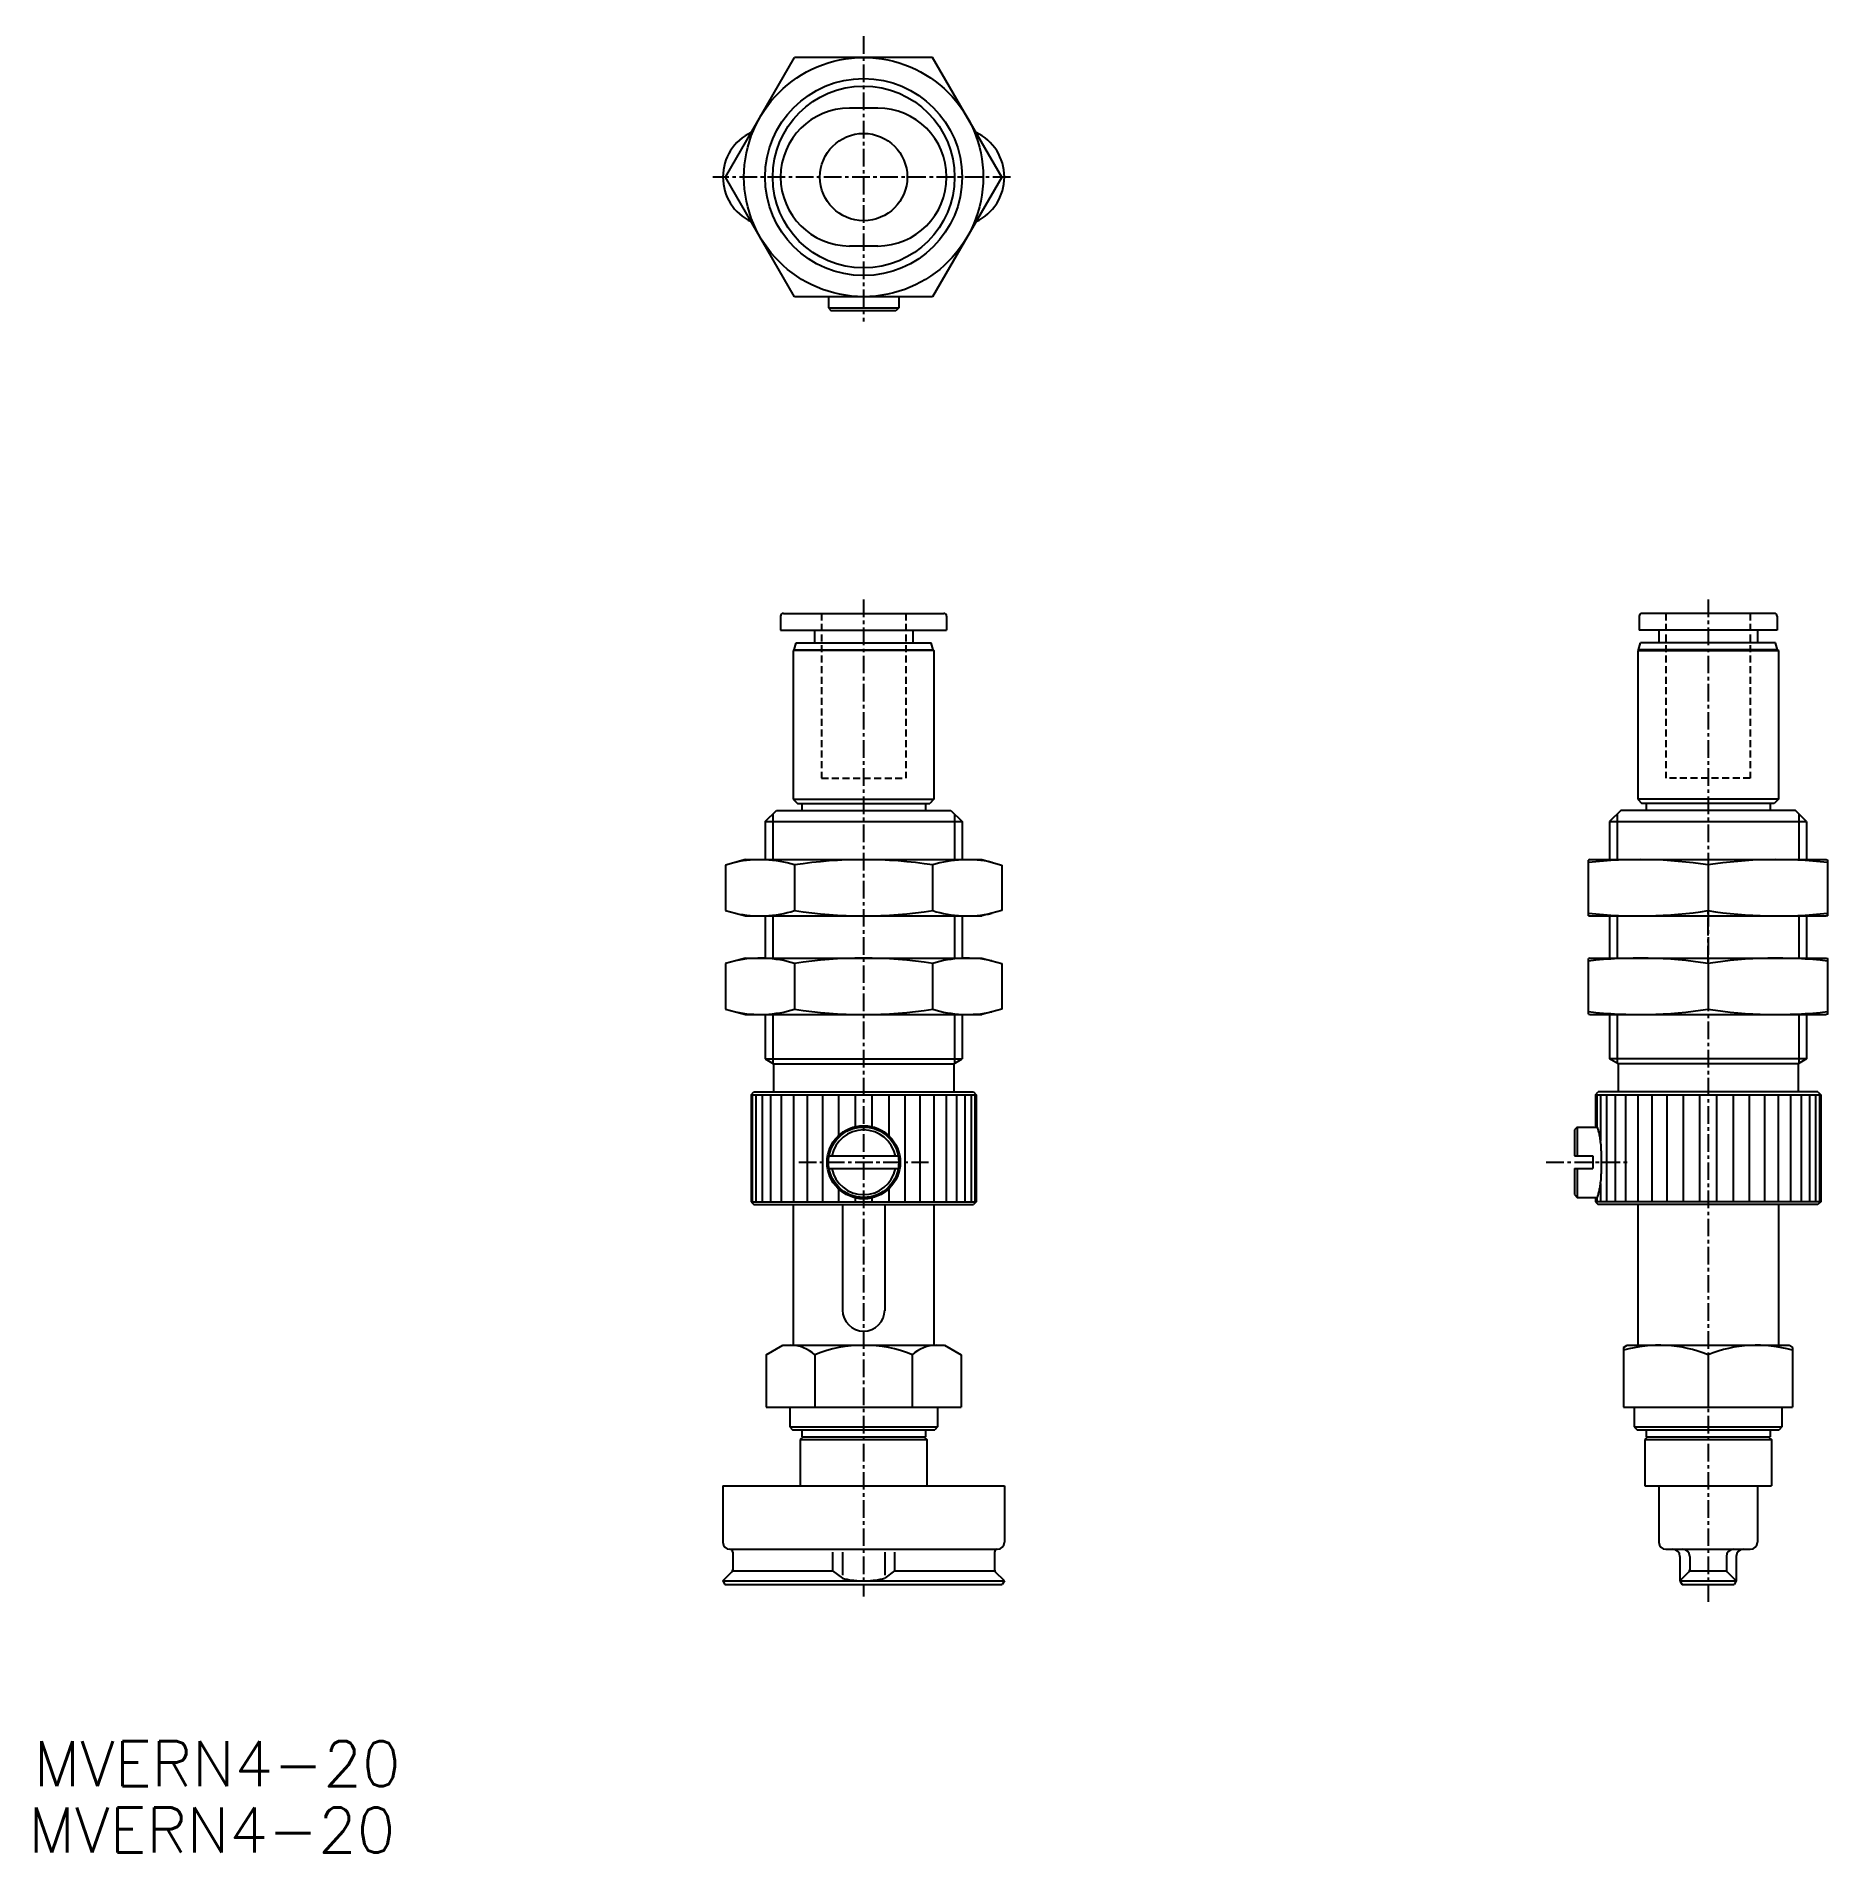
# Model space of a CAD drawing. Extents: x -133 to -5, y -17 to 112.
import ezdxf

# ---------------------------------------------------------------- set-up
doc = ezdxf.new("R2010")
doc.units = 0
doc.linetypes.add('CENTER', pattern=[2, 1.25, -0.25, 0.25, -0.25])
doc.linetypes.add('DASHED', pattern=[0.75, 0.5, -0.25])
doc.layers.get('0').update_dxf_attribs({"linetype": 'CONTINUOUS'})
doc.layers.add('CENTER', color=1, linetype='CENTER')
doc.styles.get("Standard").update_dxf_attribs({"font": 'txt.shx', "bigfont": '@extfont2.shx'})

msp = doc.modelspace()

# ---------------------------------------------------------------- linework, layer by layer
at = {"color": 7, "linetype": 'CONTINUOUS'}
for p, q in [((-83.8, 101.92), (-78.89, 110.42)), ((-69.08, 110.42), (-78.89, 110.42)), ((-64.17, 101.92), (-69.08, 110.42)), ((-72.98, 106.82), (-74.98, 106.82)), ((-78.89, 93.42), (-83.8, 101.92)), ((-64.17, 101.92), (-69.08, 93.42)), ((-72.98, 97.02), (-74.98, 97.02)), ((-69.08, 93.42), (-78.89, 93.42)), ((-76.48, 93.42), (-76.48, 92.62)), ((-71.48, 93.42), (-71.48, 92.62)), ((-76.48, 92.62), (-71.48, 92.62)), ((-76.48, 92.62), (-76.28, 92.42)), ((-71.68, 92.42), (-76.28, 92.42)), ((-71.48, 92.62), (-71.68, 92.42)), ((-79.88, 70.72), (-79.88, 69.72)), ((-79.88, 69.72), (-68.08, 69.72)), ((-79.68, 70.92), (-68.28, 70.92)), ((-77.48, 69.72), (-77.48, 68.82)), ((-70.48, 69.72), (-70.48, 68.82)), ((-68.08, 70.72), (-68.08, 69.72)), ((-18.88, 70.72), (-18.88, 69.72)), ((-9.08, 69.72), (-18.88, 69.72)), ((-9.28, 70.92), (-18.68, 70.92)), ((-17.48, 69.72), (-17.48, 68.82)), ((-10.48, 69.72), (-10.48, 68.82)), ((-9.08, 70.72), (-9.08, 69.72)), ((-78.92, 68.32), (-78.78, 68.82)), ((-78.78, 68.82), (-69.18, 68.82)), ((-69.05, 68.32), (-69.18, 68.82)), ((-18.92, 68.32), (-18.78, 68.82)), ((-9.18, 68.82), (-18.78, 68.82)), ((-9.05, 68.32), (-9.18, 68.82)), ((-78.92, 68.32), (-78.98, 68.28)), ((-68.98, 68.28), (-78.98, 68.28)), ((-78.98, 68.28), (-78.98, 57.72)), ((-78.92, 68.32), (-69.05, 68.32)), ((-69.05, 68.32), (-68.98, 68.28)), ((-68.98, 68.28), (-68.98, 57.72)), ((-18.92, 68.32), (-18.98, 68.28)), ((-18.98, 68.28), (-18.98, 57.72)), ((-18.98, 68.28), (-8.98, 68.28)), ((-9.05, 68.32), (-18.92, 68.32)), ((-9.05, 68.32), (-8.98, 68.28)), ((-8.98, 68.28), (-8.98, 57.72)), ((-80.98, 56.12), (-80.18, 56.92)), ((-80.18, 56.92), (-67.78, 56.92)), ((-78.98, 57.72), (-68.98, 57.72)), ((-78.98, 57.72), (-78.68, 57.42)), ((-78.68, 57.42), (-69.28, 57.42)), ((-78.38, 57.42), (-78.38, 56.92)), ((-69.58, 57.42), (-69.58, 56.92)), ((-68.98, 57.72), (-69.28, 57.42)), ((-67.78, 56.92), (-66.98, 56.12)), ((-20.18, 56.92), (-20.98, 56.12)), ((-7.78, 56.92), (-20.18, 56.92)), ((-18.98, 57.72), (-18.68, 57.42)), ((-8.98, 57.72), (-18.98, 57.72)), ((-9.28, 57.42), (-18.68, 57.42)), ((-18.38, 57.42), (-18.38, 56.92)), ((-9.58, 57.42), (-9.58, 56.92)), ((-8.98, 57.72), (-9.28, 57.42)), ((-6.98, 56.12), (-7.78, 56.92)), ((-80.98, 56.12), (-80.98, 53.42)), ((-80.98, 56.12), (-66.98, 56.12)), ((-66.98, 56.12), (-66.98, 53.42)), ((-20.98, 56.12), (-6.98, 56.12)), ((-20.98, 56.12), (-20.98, 53.42)), ((-6.98, 56.12), (-6.98, 53.42)), ((-82.38, 53.42), (-83.8, 53.04)), ((-83.8, 53.04), (-83.8, 49.8)), ((-82.38, 53.42), (-65.58, 53.42)), ((-78.89, 53.04), (-78.89, 49.8)), ((-69.08, 53.04), (-69.08, 49.8)), ((-65.58, 53.42), (-64.17, 53.04)), ((-64.17, 53.04), (-64.17, 49.8)), ((-22.38, 53.42), (-22.48, 53.39)), ((-22.48, 49.44), (-22.48, 53.39)), ((-22.38, 53.42), (-5.58, 53.42)), ((-13.98, 53.04), (-13.98, 49.8)), ((-5.58, 53.42), (-5.48, 53.39)), ((-5.48, 49.44), (-5.48, 53.39)), ((-83.8, 49.8), (-82.38, 49.42)), ((-82.38, 49.42), (-65.58, 49.42)), ((-80.98, 49.42), (-80.98, 46.42)), ((-66.98, 49.42), (-66.98, 46.42)), ((-64.17, 49.8), (-65.58, 49.42)), ((-22.48, 49.44), (-22.38, 49.42)), ((-22.38, 49.42), (-5.58, 49.42)), ((-20.98, 49.42), (-20.98, 46.42)), ((-6.98, 49.42), (-6.98, 46.42)), ((-5.48, 49.44), (-5.58, 49.42)), ((-82.38, 46.42), (-83.8, 46.04)), ((-83.8, 46.04), (-83.8, 42.8)), ((-82.38, 46.42), (-65.58, 46.42)), ((-78.89, 46.04), (-78.89, 42.8)), ((-69.08, 46.04), (-69.08, 42.8)), ((-65.58, 46.42), (-64.17, 46.04)), ((-64.17, 46.04), (-64.17, 42.8)), ((-22.38, 46.42), (-22.48, 46.39)), ((-22.48, 42.44), (-22.48, 46.39)), ((-22.38, 46.42), (-5.58, 46.42)), ((-13.98, 46.04), (-13.98, 42.8)), ((-5.58, 46.42), (-5.48, 46.39)), ((-5.48, 42.44), (-5.48, 46.39)), ((-83.8, 42.8), (-82.38, 42.42)), ((-64.17, 42.8), (-65.58, 42.42)), ((-82.38, 42.42), (-65.58, 42.42)), ((-80.98, 42.42), (-80.98, 39.26)), ((-66.98, 42.42), (-66.98, 39.26)), ((-22.48, 42.44), (-22.38, 42.42)), ((-22.38, 42.42), (-5.58, 42.42)), ((-20.98, 42.42), (-20.98, 39.26)), ((-6.98, 42.42), (-6.98, 39.26)), ((-5.48, 42.44), (-5.58, 42.42)), ((-80.98, 39.26), (-80.38, 38.92)), ((-80.98, 39.26), (-66.98, 39.26)), ((-80.38, 38.92), (-67.58, 38.92)), ((-80.38, 38.92), (-80.38, 36.92)), ((-67.58, 38.92), (-66.98, 39.26)), ((-67.58, 38.92), (-67.58, 36.92)), ((-6.98, 39.26), (-20.98, 39.26)), ((-20.38, 38.92), (-20.98, 39.26)), ((-20.38, 38.92), (-20.38, 36.92)), ((-7.58, 38.92), (-20.38, 38.92)), ((-6.98, 39.26), (-7.58, 38.92)), ((-7.58, 38.92), (-7.58, 36.92)), ((-81.98, 36.72), (-81.78, 36.92)), ((-81.98, 36.72), (-65.98, 36.72)), ((-81.78, 36.92), (-66.18, 36.92)), ((-66.18, 36.92), (-65.98, 36.72)), ((-21.98, 36.72), (-21.78, 36.92)), ((-21.98, 36.72), (-5.98, 36.72)), ((-6.18, 36.92), (-21.78, 36.92)), ((-6.18, 36.92), (-5.98, 36.72)), ((-23.28, 34.42), (-23.48, 34.22)), ((-23.48, 34.22), (-23.48, 32.37)), ((-23.28, 34.42), (-21.86, 34.42)), ((-23.28, 34.42), (-23.28, 32.37)), ((-76.44, 32.37), (-71.52, 32.37)), ((-23.48, 32.37), (-22.18, 32.37)), ((-22.18, 32.37), (-22.18, 31.47)), ((-76.44, 31.47), (-71.52, 31.47)), ((-23.48, 31.47), (-22.18, 31.47)), ((-23.48, 31.47), (-23.48, 29.62)), ((-23.28, 31.47), (-23.28, 29.42)), ((-81.98, 29.12), (-81.78, 28.92)), ((-81.98, 29.12), (-65.98, 29.12)), ((-81.78, 28.92), (-66.18, 28.92)), ((-78.98, 28.92), (-78.98, 18.92)), ((-75.48, 28.92), (-75.48, 21.37)), ((-72.48, 28.92), (-72.48, 21.37)), ((-68.98, 28.92), (-68.98, 18.92)), ((-65.98, 29.12), (-66.18, 28.92)), ((-23.48, 29.62), (-23.28, 29.42)), ((-23.28, 29.42), (-21.86, 29.42)), ((-21.98, 29.12), (-21.78, 28.92)), ((-5.98, 29.12), (-21.98, 29.12)), ((-6.18, 28.92), (-21.78, 28.92)), ((-18.98, 28.92), (-18.98, 18.92)), ((-8.98, 28.92), (-8.98, 18.92)), ((-5.98, 29.12), (-6.18, 28.92)), ((-80.91, 18.24), (-79.73, 18.92)), ((-80.91, 18.24), (-80.91, 14.52)), ((-79.73, 18.92), (-68.23, 18.92)), ((-77.45, 18.24), (-77.45, 14.52)), ((-70.52, 18.24), (-70.52, 14.52)), ((-68.23, 18.92), (-67.06, 18.24)), ((-67.06, 18.24), (-67.06, 14.52)), ((-19.98, 18.77), (-19.73, 18.92)), ((-19.98, 18.77), (-19.98, 14.52)), ((-19.73, 18.92), (-8.23, 18.92)), ((-13.98, 18.24), (-13.98, 14.52)), ((-8.23, 18.92), (-7.98, 18.77)), ((-7.98, 18.77), (-7.98, 14.52)), ((-80.91, 14.52), (-67.06, 14.52)), ((-79.23, 14.52), (-79.23, 13.12)), ((-68.73, 14.52), (-68.73, 13.12)), ((-19.98, 14.52), (-7.98, 14.52)), ((-19.23, 14.52), (-19.23, 13.12)), ((-8.73, 14.52), (-8.73, 13.12)), ((-79.23, 13.12), (-79.03, 12.92)), ((-79.23, 13.12), (-68.73, 13.12)), ((-79.03, 12.92), (-68.93, 12.92)), ((-78.38, 12.92), (-78.38, 12.42)), ((-69.58, 12.92), (-69.58, 12.42)), ((-68.73, 13.12), (-68.93, 12.92)), ((-19.23, 13.12), (-8.73, 13.12)), ((-19.23, 13.12), (-19.03, 12.92)), ((-19.03, 12.92), (-8.93, 12.92)), ((-18.38, 12.92), (-18.38, 12.42)), ((-9.58, 12.92), (-9.58, 12.42)), ((-8.73, 13.12), (-8.93, 12.92)), ((-78.28, 12.42), (-78.48, 12.22)), ((-78.48, 12.22), (-69.48, 12.22)), ((-78.48, 12.22), (-78.48, 8.92)), ((-78.38, 12.42), (-69.58, 12.42)), ((-69.68, 12.42), (-69.48, 12.22)), ((-69.48, 12.22), (-69.48, 8.92)), ((-18.28, 12.42), (-18.48, 12.22)), ((-18.48, 12.22), (-18.48, 8.92)), ((-18.48, 12.22), (-9.48, 12.22)), ((-18.38, 12.42), (-9.58, 12.42)), ((-9.68, 12.42), (-9.48, 12.22)), ((-9.48, 12.22), (-9.48, 8.92)), ((-83.98, 8.92), (-83.98, 4.92)), ((-83.98, 8.92), (-63.98, 8.92)), ((-63.98, 8.92), (-63.98, 4.92)), ((-18.48, 8.92), (-9.48, 8.92)), ((-17.48, 8.92), (-17.48, 4.92)), ((-10.48, 8.92), (-10.48, 4.92)), ((-83.48, 4.42), (-64.48, 4.42)), ((-83.28, 4.22), (-83.28, 2.96)), ((-76.18, 4.22), (-76.18, 2.88)), ((-75.48, 4.22), (-75.48, 2.58)), ((-72.48, 4.22), (-72.48, 2.58)), ((-71.78, 4.22), (-71.78, 2.88)), ((-64.68, 4.22), (-64.68, 2.96)), ((-16.98, 4.42), (-10.98, 4.42)), ((-15.98, 3.92), (-15.98, 2.18)), ((-15.28, 3.92), (-15.28, 2.96)), ((-12.68, 3.92), (-12.68, 2.96)), ((-11.98, 3.92), (-11.98, 2.18)), ((-83.98, 2.18), (-83.34, 2.82)), ((-83.28, 2.88), (-76.18, 2.88)), ((-76.18, 2.88), (-75.48, 2.37)), ((-71.78, 2.88), (-72.48, 2.37)), ((-71.78, 2.88), (-64.68, 2.88)), ((-63.98, 2.18), (-64.63, 2.82)), ((-15.98, 2.18), (-15.34, 2.82)), ((-15.28, 2.88), (-12.68, 2.88)), ((-11.98, 2.18), (-12.63, 2.82)), ((-83.98, 2.18), (-83.83, 1.92)), ((-83.98, 2.18), (-63.98, 2.18)), ((-83.83, 1.92), (-64.13, 1.92)), ((-63.98, 2.18), (-64.13, 1.92)), ((-15.98, 2.18), (-15.83, 1.92)), ((-15.98, 2.18), (-11.98, 2.18)), ((-15.83, 1.92), (-12.13, 1.92)), ((-11.98, 2.18), (-12.13, 1.92))]:
    msp.add_line(p, q, dxfattribs=at)
at = {"color": 3, "linetype": 'DASHED'}
for p, q in [((-76.98, 70.92), (-76.98, 59.22)), ((-70.98, 70.92), (-70.98, 59.22)), ((-16.98, 70.92), (-16.98, 59.22)), ((-10.98, 70.92), (-10.98, 59.22)), ((-76.98, 59.22), (-70.98, 59.22)), ((-10.98, 59.22), (-16.98, 59.22))]:
    msp.add_line(p, q, dxfattribs=at)
at = {"color": 3, "linetype": 'CONTINUOUS'}
for p, q in [((-80.44, 56.66), (-80.44, 53.42)), ((-67.53, 56.66), (-67.53, 53.42)), ((-20.44, 56.66), (-20.44, 53.42)), ((-7.53, 56.66), (-7.53, 53.42)), ((-80.44, 49.42), (-80.44, 46.42)), ((-67.53, 49.42), (-67.53, 46.42)), ((-20.44, 49.42), (-20.44, 46.42)), ((-7.53, 49.42), (-7.53, 46.42)), ((-80.44, 42.42), (-80.44, 38.95)), ((-67.53, 42.42), (-67.53, 38.95)), ((-20.44, 42.42), (-20.44, 38.95)), ((-7.53, 42.42), (-7.53, 38.95)), ((-81.98, 36.72), (-81.98, 29.12)), ((-81.89, 36.72), (-81.89, 29.12)), ((-81.63, 36.72), (-81.63, 29.12)), ((-81.19, 36.72), (-81.19, 29.12)), ((-80.59, 36.72), (-80.59, 29.12)), ((-79.85, 36.72), (-79.85, 29.12)), ((-78.97, 36.72), (-78.97, 29.12)), ((-77.98, 36.72), (-77.98, 29.12)), ((-76.91, 36.72), (-76.91, 29.12)), ((-75.76, 36.72), (-75.76, 33.81)), ((-74.58, 36.72), (-74.58, 34.45)), ((-73.39, 36.72), (-73.39, 34.45)), ((-72.2, 36.72), (-72.2, 33.81)), ((-71.06, 36.72), (-71.06, 29.12)), ((-69.98, 36.72), (-69.98, 29.12)), ((-69, 36.72), (-69, 29.12)), ((-68.12, 36.72), (-68.12, 29.12)), ((-67.37, 36.72), (-67.37, 29.12)), ((-66.78, 36.72), (-66.78, 29.12)), ((-66.34, 36.72), (-66.34, 29.12)), ((-66.07, 36.72), (-66.07, 29.12)), ((-65.98, 36.72), (-65.98, 29.12)), ((-21.98, 36.72), (-21.98, 34.52)), ((-21.89, 36.72), (-21.89, 34.46)), ((-21.63, 36.72), (-21.63, 33.41)), ((-21.19, 36.72), (-21.19, 29.12)), ((-20.59, 36.72), (-20.59, 29.12)), ((-19.85, 36.72), (-19.85, 29.12)), ((-18.97, 36.72), (-18.97, 29.12)), ((-17.98, 36.72), (-17.98, 29.12)), ((-16.91, 36.72), (-16.91, 29.12)), ((-15.76, 36.72), (-15.76, 29.12)), ((-14.58, 36.72), (-14.58, 29.12)), ((-13.39, 36.72), (-13.39, 29.12)), ((-12.2, 36.72), (-12.2, 29.12)), ((-11.06, 36.72), (-11.06, 29.12)), ((-9.98, 36.72), (-9.98, 29.12)), ((-9, 36.72), (-9, 29.12)), ((-8.12, 36.72), (-8.12, 29.12)), ((-7.37, 36.72), (-7.37, 29.12)), ((-6.78, 36.72), (-6.78, 29.12)), ((-6.34, 36.72), (-6.34, 29.12)), ((-6.07, 36.72), (-6.07, 29.12)), ((-5.98, 36.72), (-5.98, 29.12)), ((-75.76, 30.02), (-75.76, 29.12)), ((-72.2, 30.02), (-72.2, 29.12)), ((-21.63, 30.42), (-21.63, 29.12)), ((-74.58, 29.39), (-74.58, 29.12)), ((-73.39, 29.39), (-73.39, 29.12)), ((-21.98, 29.32), (-21.98, 29.12)), ((-21.89, 29.37), (-21.89, 29.12))]:
    msp.add_line(p, q, dxfattribs=at)
at = {"color": 7, "linetype": 'CONTINUOUS'}
for points in [[(-21.98, 29.32, 0.049127), (-21.9, 29.37, 0.049127), (-21.82, 29.52, 0.049127), (-21.74, 29.76, 0.049127), (-21.68, 30.08, 0.049127), (-21.62, 30.47, 0.049127), (-21.58, 30.92, 0.049127), (-21.56, 31.41, 0.049127), (-21.55, 31.92, 0.049127), (-21.56, 32.43, 0.049127), (-21.58, 32.91, 0.049127), (-21.62, 33.36, 0.049127), (-21.68, 33.76, 0.049127), (-21.74, 34.08, 0.049127), (-21.82, 34.32, 0.049127), (-21.9, 34.47, 0.049127), (-21.98, 34.52, -1)], [(-75.48, 2.37, 0.02345), (-75.33, 2.32, 0.02345), (-75.16, 2.29, 0.02345), (-74.98, 2.25, 0.02345), (-74.79, 2.23, 0.02345), (-74.59, 2.21, 0.02345), (-74.39, 2.19, 0.02345), (-74.19, 2.18, 0.02345), (-73.98, 2.18, 0.02345), (-73.78, 2.18, 0.02345), (-73.57, 2.19, 0.02345), (-73.37, 2.21, 0.02345), (-73.18, 2.23, 0.02345), (-72.99, 2.25, 0.02345), (-72.81, 2.29, 0.02345), (-72.64, 2.32, 0.02345), (-72.48, 2.37, -1)]]:
    msp.add_lwpolyline(points, format="xyb", dxfattribs=at)
for centre, radius in [((-73.98, 101.92), 8.5), ((-73.98, 101.92), 7), ((-73.98, 101.92), 3.1), ((-73.98, 31.92), 2.6), ((-73.98, 31.92), 2.5)]:
    msp.add_circle(centre, radius, dxfattribs=at)
at = {"color": 3, "linetype": 'CONTINUOUS'}
msp.add_circle((-73.98, 101.92), 6.46, dxfattribs=at)
at = {"color": 7, "linetype": 'CONTINUOUS'}
for centre, radius, start, end in [((-74.98, 101.92), 4.9, 90, 270), ((-72.98, 101.92), 4.9, 270, 90), ((-80.48, 101.92), 3.5, 115.1085, 244.8914), ((-67.48, 101.92), 3.5, 295.1089, 64.8916), ((-79.68, 70.72), 0.2, 90, 180), ((-68.28, 70.72), 0.2, 0, 90), ((-18.68, 70.72), 0.2, 90, 180), ((-9.28, 70.72), 0.2, 0, 90), ((-81.34, 45.29), 8.13, 72.433, 102.4323), ((-73.98, 21.47), 31.95, 81.1646, 98.8354), ((-66.62, 45.29), 8.13, 77.5671, 107.567), ((-18.89, 21.47), 31.95, 81.1646, 96.456), ((-9.08, 21.47), 31.95, 83.544, 98.8354), ((-81.34, 57.55), 8.13, 257.5671, 287.567), ((-73.98, 81.37), 31.95, 261.1646, 278.8354), ((-66.62, 57.55), 8.13, 252.433, 282.4322), ((-18.89, 81.37), 31.95, 263.544, 278.8354), ((-9.08, 81.37), 31.95, 261.1646, 276.456), ((-81.34, 38.29), 8.13, 72.433, 102.4323), ((-73.98, 14.47), 31.95, 81.1646, 98.8354), ((-66.62, 38.29), 8.13, 77.5671, 107.567), ((-18.89, 14.47), 31.95, 81.1646, 96.456), ((-9.08, 14.47), 31.95, 83.544, 98.8354), ((-81.34, 50.55), 8.13, 257.5671, 287.567), ((-73.98, 74.37), 31.95, 261.1646, 278.8354), ((-66.62, 50.55), 8.13, 252.433, 282.4322), ((-18.89, 74.37), 31.95, 263.544, 278.8354), ((-9.08, 74.37), 31.95, 261.1646, 276.456), ((-73.98, 31.92), 2.3, 11.2828, 168.7172), ((-73.98, 31.92), 2.3, 191.2828, 348.7172), ((-73.98, 21.42), 1.5, 180, 0), ((-79.18, 16.37), 2.55, 47.1167, 90), ((-73.98, 9.76), 9.16, 67.7805, 112.2195), ((-68.79, 16.37), 2.55, 90, 132.8833), ((-17.45, 9.76), 9.16, 67.7806, 106.071), ((-10.52, 9.76), 9.16, 73.9288, 112.2196), ((-83.48, 4.92), 0.5, 180, 270), ((-83.48, 4.22), 0.2, 0, 90), ((-64.48, 4.22), 0.2, 90, 180), ((-64.48, 4.92), 0.5, 270, 0), ((-16.98, 4.92), 0.5, 180, 270), ((-16.48, 3.92), 0.5, 0, 90), ((-15.78, 3.92), 0.5, 0, 90), ((-12.18, 3.92), 0.5, 90, 180), ((-11.48, 3.92), 0.5, 90, 180), ((-10.98, 4.92), 0.5, 270, 0), ((-83.48, 2.96), 0.2, 315, 0), ((-64.48, 2.96), 0.2, 180, 225), ((-15.48, 2.96), 0.2, 315, 0), ((-12.48, 2.96), 0.2, 180, 225)]:
    msp.add_arc(centre, radius, start, end, dxfattribs=at)
at = {"layer": 'CENTER', "color": 1, "linetype": 'CENTER'}
for p, q in [((-73.98, 111.92), (-73.98, 91.66)), ((-63.55, 101.92), (-84.7, 101.92)), ((-73.98, 71.91), (-73.98, 1.07)), ((-13.98, 71.91), (-13.98, 0.68)), ((-13.98, 46.04), (-13.98, 49.8)), ((-78.58, 31.92), (-69.38, 31.92)), ((-25.48, 31.92), (-19.55, 31.92))]:
    msp.add_line(p, q, dxfattribs=at)

# ---------------------------------------------------------------- texts
at = {"color": 7, "linetype": 'CONTINUOUS'}
for p in [(-132.94, -12.41), (-133.31, -17.13)]:
    msp.add_text('MVERN4-20', height=3.2, dxfattribs=at).set_placement(p)

doc.saveas('drawing.dxf')
